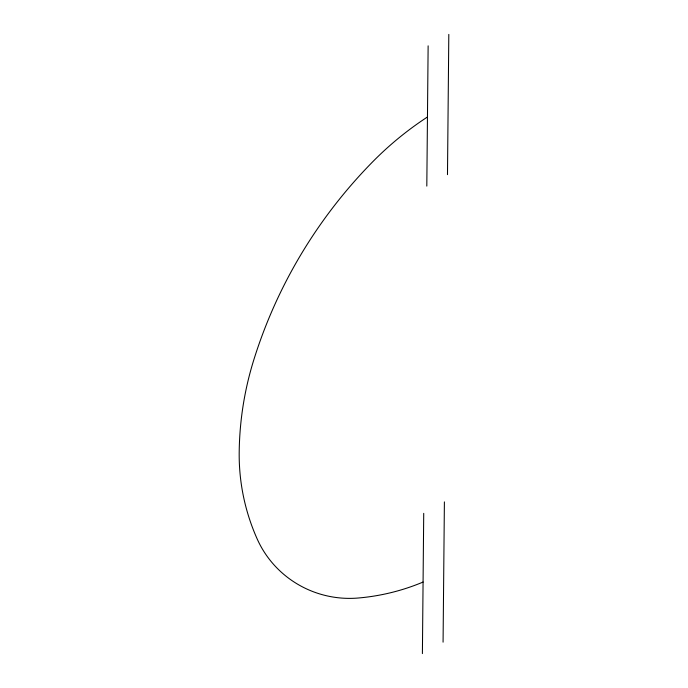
<?xml version="1.0" encoding="UTF-8"?>
<svg xmlns="http://www.w3.org/2000/svg" width="688" height="688" viewBox="0 0 688 688"><rect width="100%" height="100%" fill="white"/><g stroke="black" fill="none" stroke-linecap="round" stroke-linejoin="round"><path stroke-width="1.03" d="M422.398 653.6L423.722 513.351M426.809 186.104L428.134 45.847M443.072 642.153L444.396 501.896M447.484 174.649L448.808 34.4M423.077 582.048A212.231 208.877 4.3 0 1 358.302 598.01A100.646 99.055 4.3 0 1 257.243 539.1A212.231 208.877 4.3 0 1 239.192 452.79A332.39 327.135 4.3 0 1 253.838 359.755A502.154 494.216 4.3 0 1 372.492 161.998A332.39 327.135 4.3 0 1 427.463 116.986"/></g></svg>
